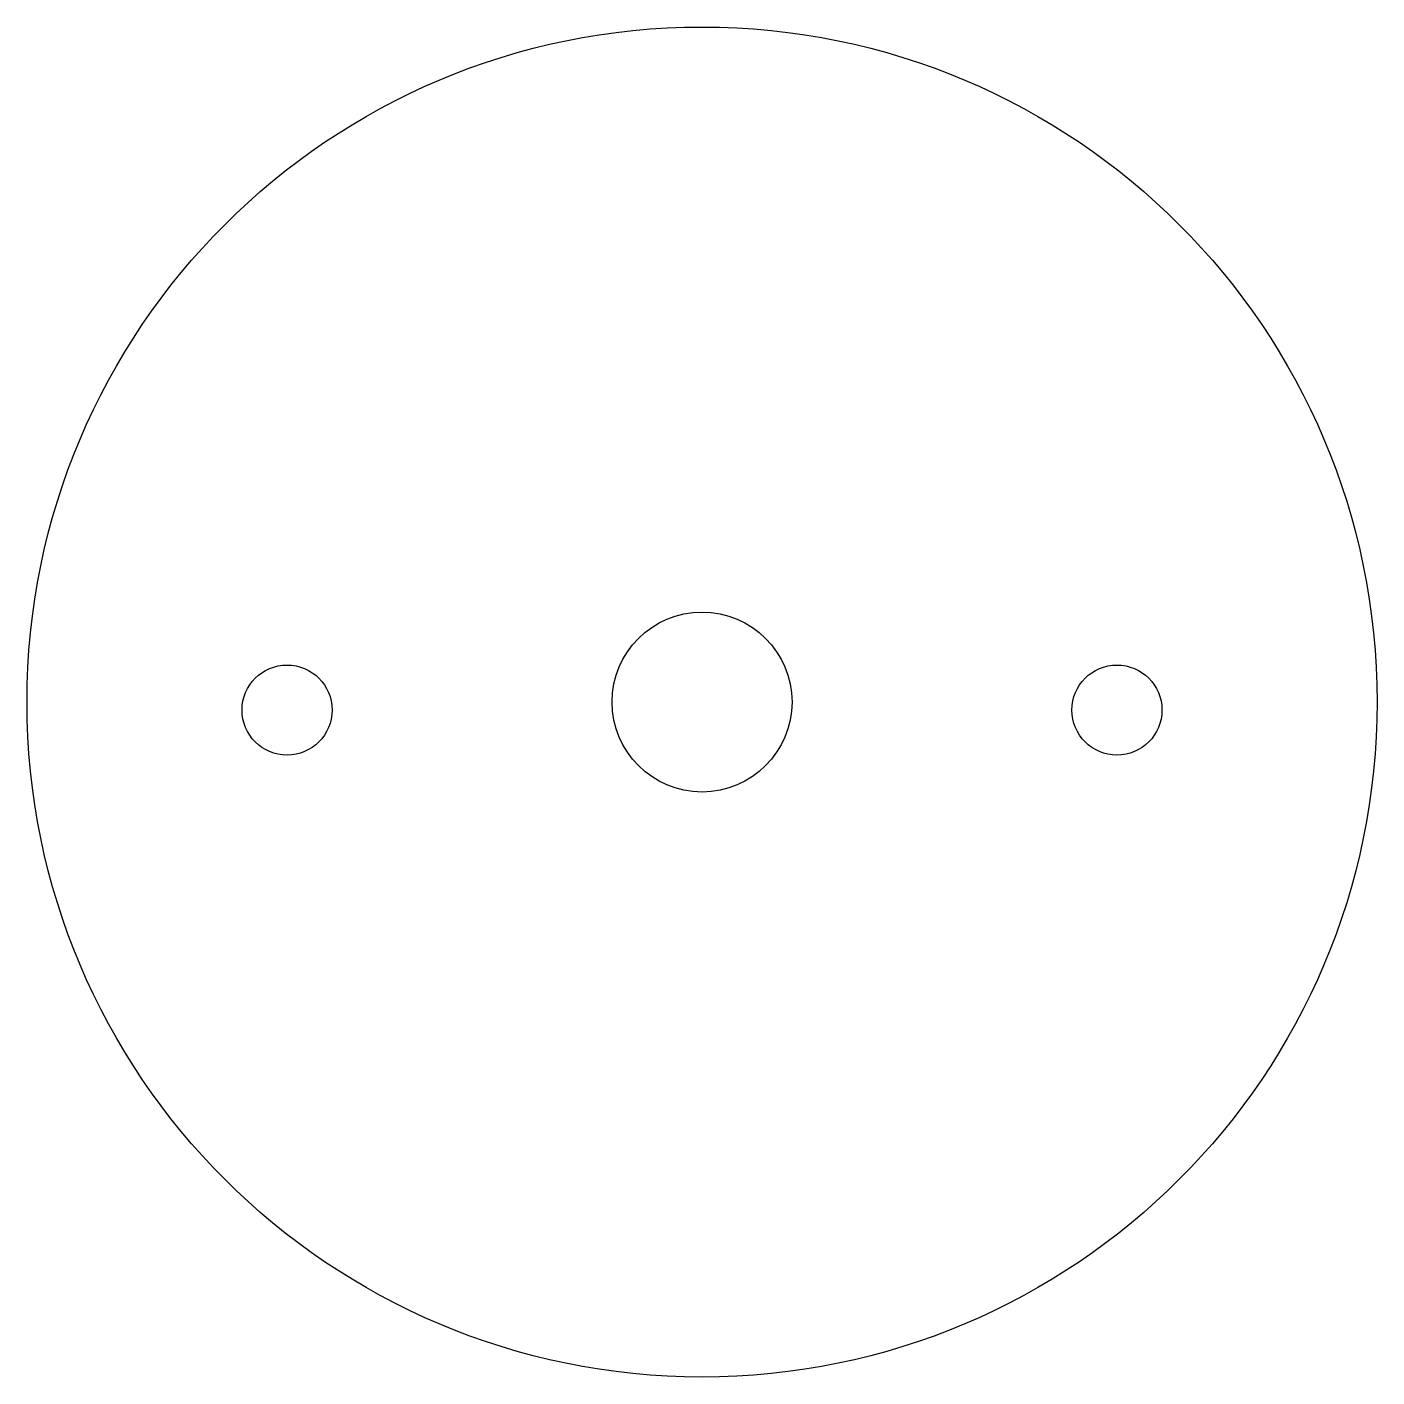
# Model space of a CAD drawing. Header units: millimetres. Extents: x 3891.3 to 3936.3, y 1659.3 to 1704.3.
import ezdxf

# ---------------------------------------------------------------- set-up
doc = ezdxf.new("R2010")
doc.units = ezdxf.units.MM

msp = doc.modelspace()

# ---------------------------------------------------------------- linework, layer by layer
for centre, radius in [((3913.76, 1681.849), 22.5), ((3913.76, 1681.849), 3), ((3899.928, 1681.581), 1.5), ((3927.591, 1681.581), 1.5)]:
    msp.add_circle(centre, radius)

doc.saveas('drawing.dxf')
